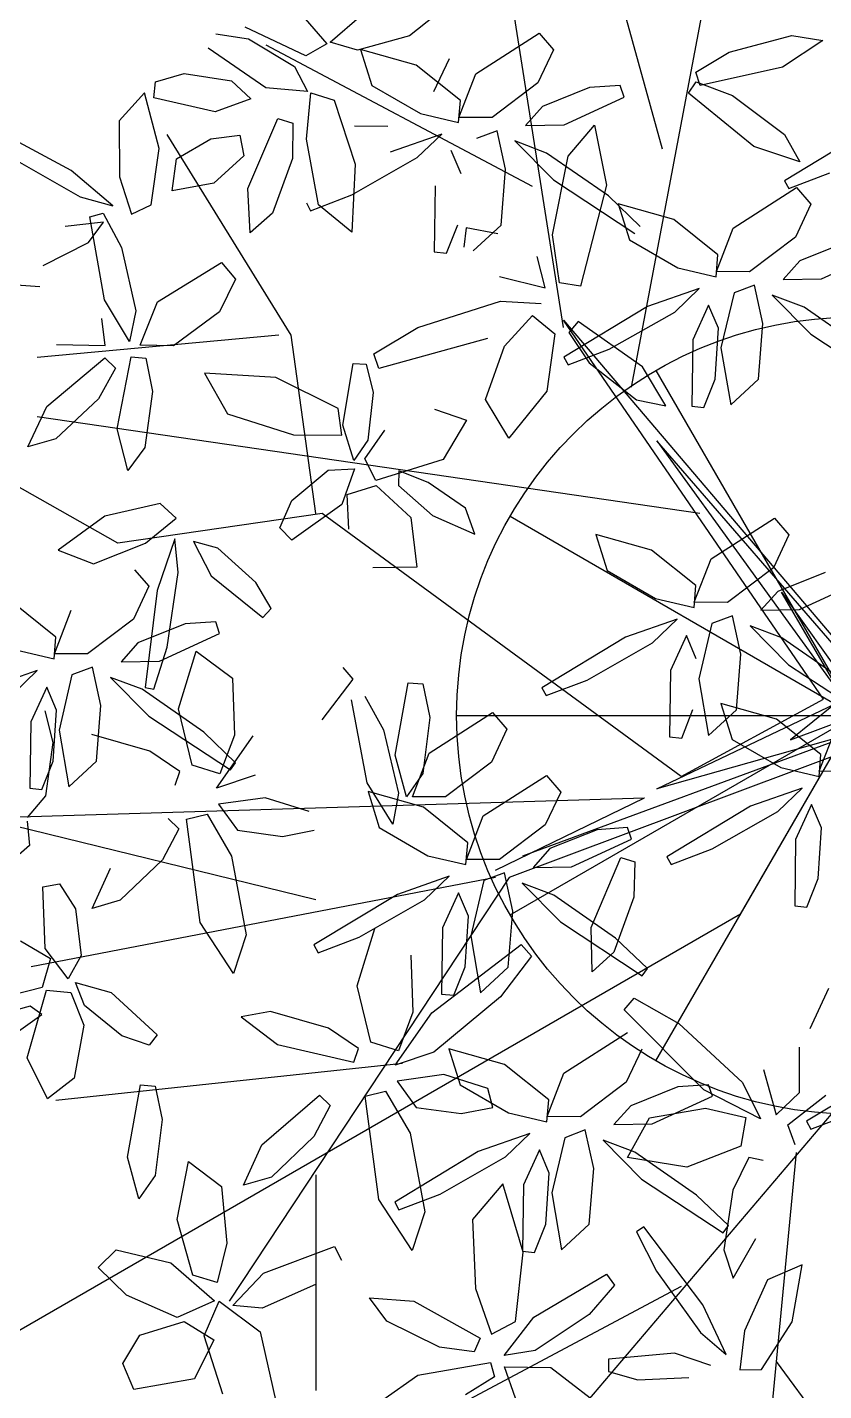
# Model space of a CAD drawing. Extents: x 8365 to 8547, y -347 to -272.
# Drawn here: x 8519.262 to 8519.862, y -323.712 to -322.686 of the extents above; entities that cross this region are included whole.
import ezdxf

# ---------------------------------------------------------------- set-up
doc = ezdxf.new("R2010")
doc.units = 0
doc.layers.get('0').update_dxf_attribs({"linetype": 'CONTINUOUS'})
doc.layers.add('1', color=7, linetype='CONTINUOUS')

msp = doc.modelspace()

# ---------------------------------------------------------------- linework, layer by layer
at = {"color": 44}
for p, q in [((8519.717, -322.9571), (8519.7963, -322.5377)), ((8519.7403, -322.7782), (8519.6797, -322.56)), ((8519.6658, -322.9124), (8519.6145, -322.588)), ((8519.6425, -322.8061), (8519.442, -322.6999)), ((8519.4607, -322.918), (8519.3675, -322.767)), ((8519.8615, -323.192), (8519.6658, -322.9068)), ((8519.6658, -322.9068), (8519.886, -323.1658)), ((8519.4514, -322.918), (8519.2696, -322.9348)), ((8519.4793, -323.0522), (8519.4607, -322.918)), ((8519.7683, -323.0522), (8519.2696, -322.9795)), ((8519.8871, -323.1721), (8519.7359, -322.9975)), ((8519.7359, -322.9975), (8519.8769, -323.1923)), ((8519.3302, -323.0746), (8519.251, -323.0298)), ((8519.484, -323.0522), (8519.3302, -323.0746)), ((8519.7544, -323.2502), (8519.484, -323.0522)), ((8519.8769, -323.1923), (8519.8299, -323.1116)), ((8519.8299, -323.1116), (8519.8803, -323.1823)), ((8519.7544, -323.2502), (8519.8615, -323.192)), ((8519.7359, -323.2595), (8519.8703, -323.1956)), ((8519.8703, -323.1956), (8519.8366, -323.2226)), ((8519.8366, -323.2226), (8519.8905, -323.2024)), ((8519.8962, -323.2247), (8519.6249, -323.3263)), ((8519.6351, -323.31), (8519.8905, -323.2158)), ((8519.8905, -323.2158), (8519.7359, -323.2595)), ((8519.2277, -323.2815), (8519.7268, -323.2662)), ((8519.6145, -323.3207), (8519.7268, -323.2662)), ((8519.4793, -323.343), (8519.2277, -323.2815)), ((8519.6145, -323.3263), (8519.2649, -323.3934)), ((8519.6249, -323.3263), (8519.4141, -323.645)), ((8519.982, -323.3692), (8519.6285, -323.7849)), ((8519.5446, -323.4661), (8519.2836, -323.494)), ((8519.8409, -323.5333), (8519.8102, -323.852)), ((8519.4793, -323.5501), (8519.4793, -323.7122)), ((8519.7543, -323.6339), (8519.5446, -323.7457)), ((8519.8258, -323.6904), (8519.9407, -323.8464))]:
    msp.add_line(p, q, dxfattribs=at)
at = {"color": 60}
for p, q in [((8519.4647, -322.6725), (8519.4877, -322.6989)), ((8519.4902, -322.6977), (8519.5138, -322.6769)), ((8519.5692, -322.6775), (8519.5497, -322.6928)), ((8519.404, -322.6913), (8519.4286, -322.695)), ((8519.4717, -322.7078), (8519.426, -322.6863)), ((8519.5997, -322.7214), (8519.6474, -322.6909)), ((8519.6474, -322.6909), (8519.6582, -322.7034)), ((8519.4417, -322.732), (8519.3983, -322.7021)), ((8519.4286, -322.695), (8519.4633, -322.7158)), ((8519.4877, -322.6989), (8519.4717, -322.7078)), ((8519.5107, -322.7037), (8519.4902, -322.6977)), ((8519.5497, -322.6928), (8519.5107, -322.7037)), ((8519.7905, -322.7052), (8519.8377, -322.6926)), ((8519.5549, -322.7149), (8519.513, -322.7031)), ((8519.513, -322.7031), (8519.5215, -322.7302)), ((8519.5796, -322.7102), (8519.5679, -322.7349)), ((8519.6582, -322.7034), (8519.6465, -322.7282)), ((8519.7654, -322.7202), (8519.7905, -322.7052)), ((8519.3585, -322.7274), (8519.3801, -322.7212)), ((8519.3801, -322.7212), (8519.4158, -322.7266)), ((8519.4633, -322.7158), (8519.473, -322.7348)), ((8519.5881, -322.7416), (8519.5549, -322.7149)), ((8519.587, -322.7542), (8519.5997, -322.7214)), ((8519.7685, -322.7301), (8519.7654, -322.7202)), ((8519.8306, -322.7165), (8519.7685, -322.7301)), ((8519.3573, -322.7396), (8519.3585, -322.7274)), ((8519.4158, -322.7266), (8519.4303, -322.7403)), ((8519.473, -322.7348), (8519.4417, -322.732)), ((8519.5215, -322.7302), (8519.558, -322.7513)), ((8519.6465, -322.7282), (8519.612, -322.7544)), ((8519.6854, -322.7318), (8519.6499, -322.746)), ((8519.7084, -322.7302), (8519.6854, -322.7318)), ((8519.7115, -322.7389), (8519.7084, -322.7302)), ((8519.7598, -322.7359), (8519.7657, -322.7274)), ((8519.7657, -322.7274), (8519.7929, -322.7378)), ((8519.3502, -322.7357), (8519.3312, -322.7568)), ((8519.3614, -322.7777), (8519.3502, -322.7357)), ((8519.4034, -322.75), (8519.3573, -322.7396)), ((8519.4303, -322.7403), (8519.4034, -322.75)), ((8519.4723, -322.7706), (8519.4756, -322.7358)), ((8519.4756, -322.7358), (8519.4931, -322.7412)), ((8519.4931, -322.7412), (8519.509, -322.7893)), ((8519.5868, -322.758), (8519.5881, -322.7416)), ((8519.6662, -322.7597), (8519.7115, -322.7389)), ((8519.8089, -322.7762), (8519.7598, -322.7359)), ((8519.7929, -322.7378), (8519.8321, -322.767)), ((8519.558, -322.7513), (8519.5868, -322.758)), ((8519.6499, -322.746), (8519.6372, -322.7602)), ((8519.295, -322.7941), (8519.2302, -322.7594)), ((8519.3312, -322.7568), (8519.3316, -322.7989)), ((8519.4282, -322.8076), (8519.4508, -322.755)), ((8519.4508, -322.755), (8519.4619, -322.7585)), ((8519.4619, -322.7585), (8519.4617, -322.7851)), ((8519.5334, -322.7611), (8519.5084, -322.7609)), ((8519.612, -322.7544), (8519.587, -322.7542)), ((8519.6372, -322.7602), (8519.6662, -322.7597)), ((8519.6693, -322.7835), (8519.689, -322.76)), ((8519.689, -322.76), (8519.6981, -322.8051)), ((8519.3744, -322.7853), (8519.4003, -322.7703)), ((8519.4003, -322.7703), (8519.422, -322.7677)), ((8519.422, -322.7677), (8519.4251, -322.7831)), ((8519.4812, -322.8199), (8519.4723, -322.7706)), ((8519.5741, -322.7669), (8519.5352, -322.7804)), ((8519.5557, -322.7845), (8519.5741, -322.7669)), ((8519.6157, -322.7642), (8519.6003, -322.7701)), ((8519.622, -322.7932), (8519.6157, -322.7642)), ((8519.653, -322.781), (8519.6291, -322.7719)), ((8519.6291, -322.7719), (8519.6581, -322.8012)), ((8519.8321, -322.767), (8519.8436, -322.7876)), ((8519.3554, -322.8199), (8519.3614, -322.7777)), ((8519.4251, -322.7831), (8519.4024, -322.8037)), ((8519.5886, -322.7968), (8519.5812, -322.7792)), ((8519.6995, -322.8133), (8519.653, -322.781)), ((8519.6575, -322.8426), (8519.6693, -322.7835)), ((8519.8436, -322.7876), (8519.8089, -322.7762)), ((8519.2526, -322.7858), (8519.3019, -322.8139)), ((8519.3265, -322.8207), (8519.295, -322.7941)), ((8519.3712, -322.8094), (8519.3744, -322.7853)), ((8519.4617, -322.7851), (8519.4466, -322.8264)), ((8519.509, -322.7893), (8519.5063, -322.8406)), ((8519.5064, -322.8126), (8519.5557, -322.7845)), ((8519.6187, -322.8352), (8519.622, -322.7932)), ((8519.3316, -322.7989), (8519.3406, -322.8271)), ((8519.4024, -322.8037), (8519.3712, -322.8094)), ((8519.6581, -322.8012), (8519.7195, -322.8417)), ((8519.8321, -322.8019), (8519.8353, -322.8078)), ((8519.3019, -322.8139), (8519.3265, -322.8207)), ((8519.4298, -322.8411), (8519.4282, -322.8076)), ((8519.4754, -322.8244), (8519.5064, -322.8126)), ((8519.5692, -322.8056), (8519.5685, -322.8554)), ((8519.6981, -322.8051), (8519.6785, -322.8811)), ((8519.7234, -322.8362), (8519.6995, -322.8133)), ((8519.7934, -322.8375), (8519.8412, -322.807)), ((8519.3406, -322.8271), (8519.3554, -322.8199)), ((8519.4722, -322.8185), (8519.4754, -322.8244)), ((8519.5063, -322.8406), (8519.4812, -322.8199)), ((8519.7487, -322.831), (8519.7068, -322.8192)), ((8519.7068, -322.8192), (8519.7153, -322.8464)), ((8519.3195, -322.8331), (8519.2907, -322.8362)), ((8519.3082, -322.8484), (8519.3195, -322.8331)), ((8519.3092, -322.829), (8519.3192, -322.8264)), ((8519.3202, -322.8916), (8519.3092, -322.829)), ((8519.3192, -322.8264), (8519.3331, -322.852)), ((8519.4466, -322.8264), (8519.4298, -322.8411)), ((8519.5776, -322.8564), (8519.5861, -322.835)), ((8519.5978, -322.8545), (8519.6187, -322.8352)), ((8519.7819, -322.8577), (8519.7487, -322.831)), ((8519.5924, -322.8373), (8519.5907, -322.8519)), ((8519.6162, -322.8419), (8519.5924, -322.8373)), ((8519.6628, -322.8787), (8519.6575, -322.8426)), ((8519.7808, -322.8703), (8519.7934, -322.8375)), ((8519.8403, -322.8443), (8519.8058, -322.8705)), ((8519.274, -322.8657), (8519.3082, -322.8484)), ((8519.3331, -322.852), (8519.3438, -322.8997)), ((8519.5685, -322.8554), (8519.5776, -322.8564)), ((8519.7153, -322.8464), (8519.7517, -322.8675)), ((8519.3601, -322.8931), (8519.4083, -322.8633)), ((8519.4083, -322.8633), (8519.4189, -322.8759)), ((8519.652, -322.8825), (8519.6459, -322.8589)), ((8519.7806, -322.8742), (8519.7819, -322.8577)), ((8519.8437, -322.8621), (8519.831, -322.8763)), ((8519.4189, -322.8759), (8519.4069, -322.9005)), ((8519.6175, -322.8739), (8519.652, -322.8825)), ((8519.7517, -322.8675), (8519.7806, -322.8742)), ((8519.8058, -322.8705), (8519.7808, -322.8703)), ((8519.2714, -322.8817), (8519.2179, -322.8779)), ((8519.6785, -322.8811), (8519.6628, -322.8787)), ((8519.7679, -322.883), (8519.729, -322.8965)), ((8519.7495, -322.9007), (8519.7679, -322.883)), ((8519.7941, -322.8862), (8519.7843, -322.9277)), ((8519.8095, -322.8804), (8519.7941, -322.8862)), ((8519.8158, -322.9093), (8519.8095, -322.8804)), ((8519.3391, -322.9229), (8519.3202, -322.8916)), ((8519.3471, -322.9257), (8519.3601, -322.8931)), ((8519.5561, -322.9123), (8519.6183, -322.8926)), ((8519.6183, -322.8926), (8519.6488, -322.8942)), ((8519.729, -322.8965), (8519.666, -322.9346)), ((8519.775, -322.8954), (8519.763, -322.9217)), ((8519.7824, -322.9129), (8519.775, -322.8954)), ((8519.8468, -322.8971), (8519.8229, -322.888)), ((8519.8229, -322.888), (8519.8519, -322.9173)), ((8519.8933, -322.9294), (8519.8468, -322.8971)), ((8519.3206, -322.9259), (8519.3181, -322.9056)), ((8519.3438, -322.8997), (8519.3391, -322.9229)), ((8519.4069, -322.9005), (8519.3721, -322.9262)), ((8519.6214, -322.9263), (8519.6424, -322.9034)), ((8519.6424, -322.9034), (8519.6592, -322.9171)), ((8519.7002, -322.9287), (8519.7495, -322.9007)), ((8519.523, -322.9321), (8519.5561, -322.9123)), ((8519.6592, -322.9171), (8519.6531, -322.9603)), ((8519.6769, -322.9079), (8519.6698, -322.9162)), ((8519.6698, -322.9162), (8519.685, -322.9389)), ((8519.7252, -322.9418), (8519.6769, -322.9079)), ((8519.7799, -322.9511), (8519.7824, -322.9129)), ((8519.8125, -322.9513), (8519.8158, -322.9093)), ((8519.2841, -322.925), (8519.3206, -322.9259)), ((8519.3721, -322.9262), (8519.3471, -322.9257)), ((8519.6085, -322.9206), (8519.5268, -322.9431)), ((8519.6069, -322.9665), (8519.6214, -322.9263)), ((8519.2767, -322.9718), (8519.3205, -322.9351)), ((8519.3205, -322.9351), (8519.3284, -322.9428)), ((8519.3297, -322.9886), (8519.3404, -322.9343)), ((8519.3404, -322.9343), (8519.3513, -322.9354)), ((8519.3513, -322.9354), (8519.3564, -322.9606)), ((8519.5268, -322.9431), (8519.523, -322.9321)), ((8519.666, -322.9346), (8519.6692, -322.9405)), ((8519.6692, -322.9405), (8519.7002, -322.9287)), ((8519.3284, -322.9428), (8519.3158, -322.9661)), ((8519.4491, -322.9499), (8519.3956, -322.9468)), ((8519.3956, -322.9468), (8519.4129, -322.9774)), ((8519.4996, -322.9858), (8519.5073, -322.9393)), ((8519.5073, -322.9393), (8519.5171, -322.9399)), ((8519.5171, -322.9399), (8519.5224, -322.9612)), ((8519.685, -322.9389), (8519.7207, -322.9668)), ((8519.7428, -322.9712), (8519.7252, -322.9418)), ((8519.4961, -322.9732), (8519.4491, -322.9499)), ((8519.3158, -322.9661), (8519.2836, -322.9961)), ((8519.3564, -322.9606), (8519.3505, -323.0027)), ((8519.5224, -322.9612), (8519.5185, -322.9972)), ((8519.6247, -322.9955), (8519.6069, -322.9665)), ((8519.6531, -322.9603), (8519.6247, -322.9955)), ((8519.7207, -322.9668), (8519.7428, -322.9712)), ((8519.2624, -323.002), (8519.2767, -322.9718)), ((8519.4129, -322.9774), (8519.4624, -322.993)), ((8519.4989, -322.9934), (8519.4961, -322.9732)), ((8519.5687, -322.9738), (8519.5927, -322.9821)), ((8519.3378, -323.02), (8519.3297, -322.9886)), ((8519.5078, -323.0123), (8519.4996, -322.9858)), ((8519.5927, -322.9821), (8519.5752, -323.0117)), ((8519.2836, -322.9961), (8519.2624, -323.002)), ((8519.4624, -322.993), (8519.4989, -322.9934)), ((8519.5185, -322.9972), (8519.5078, -323.0123)), ((8519.5161, -323.0111), (8519.5313, -322.9895)), ((8519.3505, -323.0027), (8519.3378, -323.02)), ((8519.4613, -323.0426), (8519.4885, -323.0198)), ((8519.4885, -323.0198), (8519.5085, -323.0186)), ((8519.5085, -323.0186), (8519.4989, -323.0454)), ((8519.5245, -323.0274), (8519.5161, -323.0111)), ((8519.5752, -323.0117), (8519.5245, -323.0274)), ((8519.5419, -323.0203), (8519.5414, -323.0311)), ((8519.5638, -323.029), (8519.5419, -323.0203)), ((8519.592, -323.0484), (8519.5638, -323.029)), ((8519.503, -323.0379), (8519.5247, -323.0313)), ((8519.5042, -323.0642), (8519.503, -323.0379)), ((8519.5247, -323.0313), (8519.5508, -323.0553)), ((8519.5414, -323.0311), (8519.5672, -323.0539)), ((8519.362, -323.0447), (8519.3204, -323.0544)), ((8519.3741, -323.0559), (8519.362, -323.0447)), ((8519.4523, -323.063), (8519.4613, -323.0426)), ((8519.4989, -323.0454), (8519.4612, -323.0723)), ((8519.5991, -323.0679), (8519.592, -323.0484)), ((8519.3204, -323.0544), (8519.2853, -323.08)), ((8519.351, -323.0745), (8519.3741, -323.0559)), ((8519.5508, -323.0553), (8519.5554, -323.0927)), ((8519.5672, -323.0539), (8519.5991, -323.0679)), ((8519.3732, -323.0714), (8519.3598, -323.1103)), ((8519.3757, -323.0968), (8519.3732, -323.0714)), ((8519.4612, -323.0723), (8519.4523, -323.063)), ((8519.7321, -323.0799), (8519.6902, -323.068)), ((8519.6902, -323.068), (8519.6986, -323.0952)), ((8519.2853, -323.08), (8519.3119, -323.0901)), ((8519.3119, -323.0901), (8519.351, -323.0745)), ((8519.4056, -323.0785), (8519.3873, -323.0734)), ((8519.3873, -323.0734), (8519.4006, -323.0992)), ((8519.4341, -323.1041), (8519.4056, -323.0785)), ((8519.3428, -323.0946), (8519.3536, -323.107)), ((8519.3673, -323.1528), (8519.3757, -323.0968)), ((8519.4006, -323.0992), (8519.4393, -323.1305)), ((8519.5554, -323.0927), (8519.5222, -323.0933)), ((8519.6986, -323.0952), (8519.7351, -323.1163)), ((8519.3536, -323.107), (8519.342, -323.1318)), ((8519.3598, -323.1103), (8519.3508, -323.1833)), ((8519.4457, -323.1239), (8519.4341, -323.1041)), ((8519.2836, -323.1453), (8519.2503, -323.1186)), ((8519.2825, -323.1578), (8519.2951, -323.1251)), ((8519.342, -323.1318), (8519.3075, -323.158)), ((8519.4393, -323.1305), (8519.4457, -323.1239)), ((8519.3809, -323.1354), (8519.3453, -323.1496)), ((8519.3616, -323.1633), (8519.4069, -323.1425)), ((8519.4039, -323.1339), (8519.3809, -323.1354)), ((8519.4069, -323.1425), (8519.4039, -323.1339)), ((8519.2823, -323.1617), (8519.2836, -323.1453)), ((8519.3453, -323.1496), (8519.3327, -323.1638)), ((8519.3574, -323.1845), (8519.3673, -323.1528)), ((8519.7124, -323.1453), (8519.6494, -323.1834)), ((8519.6836, -323.1776), (8519.7328, -323.1495)), ((8519.2534, -323.155), (8519.2823, -323.1617)), ((8519.3075, -323.158), (8519.2825, -323.1578)), ((8519.3327, -323.1638), (8519.3616, -323.1633)), ((8519.3759, -323.1992), (8519.3891, -323.156)), ((8519.3891, -323.156), (8519.4165, -323.1762)), ((8519.2696, -323.1705), (8519.2307, -323.184)), ((8519.2511, -323.1882), (8519.2696, -323.1705)), ((8519.2957, -323.1738), (8519.286, -323.2153)), ((8519.3112, -323.1679), (8519.2957, -323.1738)), ((8519.3175, -323.1968), (8519.3112, -323.1679)), ((8519.4995, -323.1681), (8519.5071, -323.1769)), ((8519.2767, -323.1829), (8519.2647, -323.2092)), ((8519.284, -323.2004), (8519.2767, -323.1829)), ((8519.3485, -323.1846), (8519.3246, -323.1756)), ((8519.3246, -323.1756), (8519.3535, -323.2049)), ((8519.3508, -323.1833), (8519.3574, -323.1845)), ((8519.4165, -323.1762), (8519.418, -323.219)), ((8519.5071, -323.1769), (8519.4838, -323.2076)), ((8519.539, -323.2342), (8519.5489, -323.1797)), ((8519.5489, -323.1797), (8519.5598, -323.1806)), ((8519.5598, -323.1806), (8519.5652, -323.2058)), ((8519.6494, -323.1834), (8519.6526, -323.1893)), ((8519.6526, -323.1893), (8519.6836, -323.1776)), ((8519.395, -323.2169), (8519.3485, -323.1846)), ((8519.518, -323.255), (8519.5061, -323.1925)), ((8519.5161, -323.1898), (8519.5303, -323.2152)), ((8519.2753, -323.2007), (8519.2814, -323.2247)), ((8519.2815, -323.2386), (8519.284, -323.2004)), ((8519.3142, -323.2388), (8519.3175, -323.1968)), ((8519.3535, -323.2049), (8519.415, -323.2453)), ((8519.3863, -323.2417), (8519.3759, -323.1992)), ((8519.5647, -323.2326), (8519.6124, -323.2021)), ((8519.6124, -323.2021), (8519.6232, -323.2146)), ((8519.2647, -323.2092), (8519.2639, -323.2591)), ((8519.5652, -323.2058), (8519.5599, -323.248)), ((8519.6232, -323.2146), (8519.6115, -323.2394)), ((8519.2814, -323.2247), (8519.2757, -323.2647)), ((8519.286, -323.2153), (8519.2933, -323.2581)), ((8519.3543, -323.2311), (8519.3107, -323.2185)), ((8519.4189, -323.2399), (8519.395, -323.2169)), ((8519.4045, -323.259), (8519.4321, -323.2195)), ((8519.418, -323.219), (8519.4071, -323.2481)), ((8519.5303, -323.2152), (8519.5416, -323.2627)), ((8519.3769, -323.2464), (8519.3543, -323.2311)), ((8519.5475, -323.2655), (8519.539, -323.2342)), ((8519.552, -323.2654), (8519.5647, -323.2326)), ((8519.2731, -323.26), (8519.2815, -323.2386)), ((8519.2933, -323.2581), (8519.3142, -323.2388)), ((8519.4071, -323.2481), (8519.3863, -323.2417)), ((8519.415, -323.2453), (8519.4189, -323.2399)), ((8519.6115, -323.2394), (8519.577, -323.2656)), ((8519.3734, -323.2568), (8519.3769, -323.2464)), ((8519.4335, -323.2491), (8519.4045, -323.259)), ((8519.5373, -323.286), (8519.518, -323.255)), ((8519.5599, -323.248), (8519.5475, -323.2655)), ((8519.6052, -323.2799), (8519.6529, -323.2494)), ((8519.2757, -323.2647), (8519.262, -323.2811)), ((8519.2639, -323.2591), (8519.2731, -323.26)), ((8519.4412, -323.2662), (8519.406, -323.2711)), ((8519.4742, -323.2766), (8519.4412, -323.2662)), ((8519.5604, -323.2734), (8519.5186, -323.2615)), ((8519.5186, -323.2615), (8519.527, -323.2887)), ((8519.5416, -323.2627), (8519.5373, -323.286)), ((8519.577, -323.2656), (8519.552, -323.2654)), ((8519.406, -323.2711), (8519.4204, -323.2907)), ((8519.5937, -323.3001), (8519.5604, -323.2734)), ((8519.262, -323.2839), (8519.2638, -323.3021)), ((8519.3681, -323.2819), (8519.3761, -323.2895)), ((8519.3819, -323.2823), (8519.3974, -323.2786)), ((8519.3921, -323.3601), (8519.3819, -323.2823)), ((8519.3974, -323.2786), (8519.4157, -323.3102)), ((8519.5926, -323.3126), (8519.6052, -323.2799)), ((8519.652, -323.2866), (8519.6176, -323.3128)), ((8519.3761, -323.2895), (8519.3638, -323.313)), ((8519.4204, -323.2907), (8519.4543, -323.2953)), ((8519.4543, -323.2953), (8519.4781, -323.2907)), ((8519.527, -323.2887), (8519.5635, -323.3098)), ((8519.2638, -323.3021), (8519.2257, -323.3353)), ((8519.5923, -323.3165), (8519.5937, -323.3001)), ((8519.6554, -323.3045), (8519.6428, -323.3186)), ((8519.3638, -323.313), (8519.3321, -323.3434)), ((8519.4157, -323.3102), (8519.4269, -323.3694)), ((8519.5635, -323.3098), (8519.5923, -323.3165)), ((8519.6176, -323.3128), (8519.5926, -323.3126)), ((8519.3109, -323.3496), (8519.3248, -323.3192)), ((8519.5796, -323.3253), (8519.5407, -323.3389)), ((8519.5612, -323.343), (8519.5796, -323.3253)), ((8519.6212, -323.3227), (8519.6058, -323.3286)), ((8519.6276, -323.3516), (8519.6212, -323.3227)), ((8519.2737, -323.3333), (8519.2863, -323.331)), ((8519.2756, -323.3797), (8519.2737, -323.3333)), ((8519.2863, -323.331), (8519.2984, -323.3497)), ((8519.5867, -323.3377), (8519.5747, -323.364)), ((8519.5941, -323.3552), (8519.5867, -323.3377)), ((8519.6058, -323.3286), (8519.596, -323.3701)), ((8519.6585, -323.3394), (8519.6346, -323.3304)), ((8519.3321, -323.3434), (8519.3109, -323.3496)), ((8519.5407, -323.3389), (8519.4778, -323.3769)), ((8519.512, -323.3711), (8519.5612, -323.343)), ((8519.2984, -323.3497), (8519.3027, -323.3849)), ((8519.5916, -323.3934), (8519.5941, -323.3552)), ((8519.6242, -323.3936), (8519.6276, -323.3516)), ((8519.4174, -323.3985), (8519.3921, -323.3601)), ((8519.5104, -323.4077), (8519.5236, -323.3645)), ((8519.5747, -323.364), (8519.574, -323.4139)), ((8519.2569, -323.3739), (8519.2796, -323.3872)), ((8519.4269, -323.3694), (8519.4174, -323.3985)), ((8519.4778, -323.3769), (8519.481, -323.3828)), ((8519.481, -323.3828), (8519.512, -323.3711)), ((8519.5665, -323.428), (8519.6339, -323.3766)), ((8519.596, -323.3701), (8519.6033, -323.4129)), ((8519.6339, -323.3766), (8519.6416, -323.3853)), ((8519.2796, -323.3872), (8519.2733, -323.409)), ((8519.2928, -323.4024), (8519.2756, -323.3797)), ((8519.3027, -323.3849), (8519.2928, -323.4024)), ((8519.5509, -323.3847), (8519.5524, -323.4275)), ((8519.6416, -323.3853), (8519.6183, -323.4161)), ((8519.5831, -323.4148), (8519.5916, -323.3934)), ((8519.6033, -323.4129), (8519.6242, -323.3936)), ((8519.2733, -323.409), (8519.2389, -323.4177)), ((8519.3052, -323.4225), (8519.2984, -323.4052)), ((8519.2984, -323.4052), (8519.3251, -323.4128)), ((8519.5208, -323.4501), (8519.5104, -323.4077)), ((8519.2621, -323.462), (8519.2766, -323.4109)), ((8519.2766, -323.4109), (8519.2949, -323.4128)), ((8519.2949, -323.4128), (8519.3047, -323.4374)), ((8519.3251, -323.4128), (8519.3598, -323.4447)), ((8519.6183, -323.4161), (8519.568, -323.4576)), ((8519.574, -323.4139), (8519.5831, -323.4148)), ((8519.2643, -323.423), (8519.2311, -323.4322)), ((8519.2538, -323.443), (8519.2731, -323.4294)), ((8519.2731, -323.4294), (8519.2643, -323.423)), ((8519.3332, -323.4453), (8519.3052, -323.4225)), ((8519.4452, -323.427), (8519.423, -323.4312)), ((8519.4888, -323.4396), (8519.4452, -323.427)), ((8519.539, -323.4675), (8519.5665, -323.428)), ((8519.5524, -323.4275), (8519.5416, -323.4566)), ((8519.3047, -323.4374), (8519.2974, -323.4772)), ((8519.423, -323.4312), (8519.4504, -323.4519)), ((8519.5113, -323.4549), (8519.4888, -323.4396)), ((8519.3539, -323.4525), (8519.3332, -323.4453)), ((8519.3598, -323.4447), (8519.3539, -323.4525)), ((8519.5416, -323.4566), (8519.5208, -323.4501)), ((8519.4504, -323.4519), (8519.5079, -323.4653)), ((8519.5079, -323.4653), (8519.5113, -323.4549)), ((8519.568, -323.4576), (8519.539, -323.4675)), ((8519.6213, -323.4669), (8519.5795, -323.4551)), ((8519.5795, -323.4551), (8519.5879, -323.4822)), ((8519.2773, -323.4927), (8519.2621, -323.462)), ((8519.2974, -323.4772), (8519.2773, -323.4927)), ((8519.5756, -323.4746), (8519.5404, -323.4796)), ((8519.5404, -323.4796), (8519.5549, -323.4992)), ((8519.6087, -323.4851), (8519.5756, -323.4746)), ((8519.3375, -323.5368), (8519.3474, -323.4823)), ((8519.3474, -323.4823), (8519.3583, -323.4832)), ((8519.3583, -323.4832), (8519.3637, -323.5084)), ((8519.4387, -323.5275), (8519.482, -323.4901)), ((8519.482, -323.4901), (8519.49, -323.4977)), ((8519.5164, -323.4908), (8519.5318, -323.4871)), ((8519.5266, -323.5686), (8519.5164, -323.4908)), ((8519.5318, -323.4871), (8519.5502, -323.5187)), ((8519.5879, -323.4822), (8519.6244, -323.5033)), ((8519.6126, -323.4992), (8519.6087, -323.4851)), ((8519.49, -323.4977), (8519.4777, -323.5212)), ((8519.5549, -323.4992), (8519.5887, -323.5038)), ((8519.5887, -323.5038), (8519.6126, -323.4992)), ((8519.3637, -323.5084), (8519.3584, -323.5506)), ((8519.4777, -323.5212), (8519.446, -323.5517)), ((8519.5502, -323.5187), (8519.5614, -323.5779)), ((8519.6405, -323.5189), (8519.6016, -323.5324)), ((8519.6221, -323.5365), (8519.6405, -323.5189)), ((8519.4249, -323.5578), (8519.4387, -323.5275)), ((8519.6016, -323.5324), (8519.5387, -323.5705)), ((8519.6476, -323.5312), (8519.6356, -323.5576))]:
    msp.add_line(p, q, dxfattribs=at)
at = {"color": 62}
for p, q in [((8519.861, -322.6963), (8519.8306, -322.7165)), ((8519.8377, -322.6926), (8519.861, -322.6963)), ((8519.8951, -322.7638), (8519.8321, -322.8019)), ((8519.8353, -322.8078), (8519.8663, -322.796)), ((8519.8412, -322.807), (8519.852, -322.8195)), ((8519.852, -322.8195), (8519.8403, -322.8443)), ((8519.8792, -322.8479), (8519.8437, -322.8621)), ((8519.86, -322.8758), (8519.9053, -322.855)), ((8519.831, -322.8763), (8519.86, -322.8758)), ((8519.8519, -322.9173), (8519.9133, -322.9578)), ((8519.763, -322.9217), (8519.7623, -322.9715)), ((8519.7843, -322.9277), (8519.7916, -322.9706)), ((8519.7714, -322.9725), (8519.7799, -322.9511)), ((8519.7916, -322.9706), (8519.8125, -322.9513)), ((8519.7623, -322.9715), (8519.7714, -322.9725)), ((8519.7768, -323.0864), (8519.8245, -323.0559)), ((8519.8245, -323.0559), (8519.8353, -323.0683)), ((8519.8353, -323.0683), (8519.8237, -323.0931)), ((8519.7653, -323.1065), (8519.7321, -323.0799)), ((8519.7642, -323.1191), (8519.7768, -323.0864)), ((8519.8237, -323.0931), (8519.7892, -323.1193)), ((8519.8626, -323.0967), (8519.827, -323.1109)), ((8519.764, -323.123), (8519.7653, -323.1065)), ((8519.827, -323.1109), (8519.8144, -323.1251)), ((8519.8433, -323.1246), (8519.8886, -323.1038)), ((8519.7351, -323.1163), (8519.764, -323.123)), ((8519.7892, -323.1193), (8519.7642, -323.1191)), ((8519.7513, -323.1318), (8519.7124, -323.1453)), ((8519.7328, -323.1495), (8519.7513, -323.1318)), ((8519.7929, -323.1292), (8519.7775, -323.1351)), ((8519.7992, -323.1581), (8519.7929, -323.1292)), ((8519.8144, -323.1251), (8519.8433, -323.1246)), ((8519.7775, -323.1351), (8519.7677, -323.1766)), ((8519.8302, -323.1459), (8519.8063, -323.1369)), ((8519.8063, -323.1369), (8519.8352, -323.1662)), ((8519.7584, -323.1442), (8519.7464, -323.1705)), ((8519.7657, -323.1617), (8519.7584, -323.1442)), ((8519.8767, -323.1782), (8519.8302, -323.1459)), ((8519.7959, -323.2001), (8519.7992, -323.1581)), ((8519.7464, -323.1705), (8519.7456, -323.2204)), ((8519.8352, -323.1662), (8519.8967, -323.2066)), ((8519.7677, -323.1766), (8519.775, -323.2194)), ((8519.7548, -323.2213), (8519.7632, -323.1999)), ((8519.775, -323.2194), (8519.7959, -323.2001)), ((8519.8262, -323.207), (8519.7843, -323.1952)), ((8519.7843, -323.1952), (8519.7928, -323.2224)), ((8519.8594, -323.2337), (8519.8262, -323.207)), ((8519.8583, -323.2463), (8519.871, -323.2135)), ((8519.7456, -323.2204), (8519.7548, -323.2213)), ((8519.7928, -323.2224), (8519.8293, -323.2434)), ((8519.8581, -323.2502), (8519.8594, -323.2337)), ((8519.8293, -323.2434), (8519.8581, -323.2502)), ((8519.6529, -323.2494), (8519.6637, -323.2619)), ((8519.8833, -323.2465), (8519.8583, -323.2463)), ((8519.6637, -323.2619), (8519.652, -323.2866)), ((8519.8454, -323.259), (8519.8065, -323.2725)), ((8519.827, -323.2766), (8519.8454, -323.259)), ((8519.8065, -323.2725), (8519.7435, -323.3106)), ((8519.7777, -323.3047), (8519.827, -323.2766)), ((8519.8525, -323.2714), (8519.8405, -323.2977)), ((8519.8599, -323.2889), (8519.8525, -323.2714)), ((8519.691, -323.2903), (8519.6554, -323.3045)), ((8519.7139, -323.2887), (8519.691, -323.2903)), ((8519.717, -323.2974), (8519.7139, -323.2887)), ((8519.8574, -323.3271), (8519.8599, -323.2889)), ((8519.6717, -323.3182), (8519.717, -323.2974)), ((8519.7467, -323.3165), (8519.7777, -323.3047)), ((8519.8405, -323.2977), (8519.8398, -323.3475)), ((8519.6865, -323.3638), (8519.709, -323.3112)), ((8519.709, -323.3112), (8519.7195, -323.3145)), ((8519.7195, -323.3145), (8519.7188, -323.341)), ((8519.7435, -323.3106), (8519.7467, -323.3165)), ((8519.6428, -323.3186), (8519.6717, -323.3182)), ((8519.8489, -323.3485), (8519.8574, -323.3271)), ((8519.6346, -323.3304), (8519.6636, -323.3597)), ((8519.705, -323.3718), (8519.6585, -323.3394)), ((8519.7188, -323.341), (8519.7037, -323.3823)), ((8519.8398, -323.3475), (8519.8489, -323.3485)), ((8519.6636, -323.3597), (8519.725, -323.4001)), ((8519.6874, -323.3971), (8519.6865, -323.3638)), ((8519.729, -323.3947), (8519.705, -323.3718)), ((8519.7037, -323.3823), (8519.6874, -323.3971)), ((8519.725, -323.4001), (8519.729, -323.3947)), ((8519.8515, -323.4398), (8519.8654, -323.4095)), ((8519.7114, -323.4259), (8519.719, -323.4171)), ((8519.719, -323.4171), (8519.7526, -323.4361)), ((8519.7713, -323.4859), (8519.7114, -323.4259)), ((8519.7526, -323.4361), (8519.8004, -323.4805)), ((8519.6661, -323.4734), (8519.7138, -323.4429)), ((8519.7246, -323.4554), (8519.7129, -323.4802)), ((8519.6546, -323.4936), (8519.6213, -323.4669)), ((8519.6535, -323.5062), (8519.6661, -323.4734)), ((8519.7129, -323.4802), (8519.6785, -323.5063)), ((8519.7519, -323.4838), (8519.7163, -323.498)), ((8519.7326, -323.5117), (8519.7779, -323.4909)), ((8519.7749, -323.4822), (8519.7519, -323.4838)), ((8519.7779, -323.4909), (8519.7749, -323.4822)), ((8519.6532, -323.51), (8519.6546, -323.4936)), ((8519.7163, -323.498), (8519.7037, -323.5122)), ((8519.7305, -323.5071), (8519.7726, -323.4999)), ((8519.6244, -323.5033), (8519.6532, -323.51)), ((8519.6785, -323.5063), (8519.6535, -323.5062)), ((8519.7037, -323.5122), (8519.7326, -323.5117)), ((8519.714, -323.5369), (8519.7305, -323.5071)), ((8519.6667, -323.5221), (8519.6569, -323.5636)), ((8519.6821, -323.5162), (8519.6667, -323.5221)), ((8519.6885, -323.5452), (8519.6821, -323.5162)), ((8519.655, -323.5487), (8519.6476, -323.5312)), ((8519.7194, -323.5329), (8519.6955, -323.5239)), ((8519.6955, -323.5239), (8519.7245, -323.5532)), ((8519.7659, -323.5653), (8519.7194, -323.5329)), ((8519.7993, -323.5283), (8519.7587, -323.5442)), ((8519.346, -323.5681), (8519.3375, -323.5368)), ((8519.3748, -323.5837), (8519.3834, -323.5399)), ((8519.3834, -323.5399), (8519.4083, -323.5588)), ((8519.5729, -323.5646), (8519.6221, -323.5365)), ((8519.7587, -323.5442), (8519.714, -323.5369)), ((8519.3584, -323.5506), (8519.346, -323.5681)), ((8519.446, -323.5517), (8519.4249, -323.5578)), ((8519.6525, -323.587), (8519.655, -323.5487)), ((8519.6851, -323.5872), (8519.6885, -323.5452)), ((8519.7245, -323.5532), (8519.7859, -323.5937)), ((8519.4083, -323.5588), (8519.4124, -323.6014)), ((8519.62, -323.5568), (8519.5972, -323.5835)), ((8519.6354, -323.6081), (8519.62, -323.5568)), ((8519.6356, -323.5576), (8519.6349, -323.6074)), ((8519.6569, -323.5636), (8519.6642, -323.6065)), ((8519.7931, -323.5614), (8519.7864, -323.6063)), ((8519.5519, -323.607), (8519.5266, -323.5686)), ((8519.5387, -323.5705), (8519.5419, -323.5763)), ((8519.5419, -323.5763), (8519.5729, -323.5646)), ((8519.7899, -323.5882), (8519.7659, -323.5653)), ((8519.3866, -323.6255), (8519.3748, -323.5837)), ((8519.5614, -323.5779), (8519.5519, -323.607)), ((8519.5972, -323.5835), (8519.5994, -323.6354)), ((8519.644, -323.6084), (8519.6525, -323.587)), ((8519.6642, -323.6065), (8519.6851, -323.5872)), ((8519.7263, -323.5892), (8519.7207, -323.593)), ((8519.7207, -323.593), (8519.7357, -323.6226)), ((8519.7707, -323.6478), (8519.7263, -323.5892)), ((8519.7859, -323.5937), (8519.7899, -323.5882)), ((8519.4124, -323.6014), (8519.4049, -323.631)), ((8519.4398, -323.6239), (8519.4934, -323.6038)), ((8519.4934, -323.6038), (8519.4985, -323.6142)), ((8519.3154, -323.6198), (8519.329, -323.6065)), ((8519.329, -323.6065), (8519.3701, -323.6162)), ((8519.6296, -323.6603), (8519.6354, -323.6081)), ((8519.6349, -323.6074), (8519.644, -323.6084)), ((8519.7864, -323.6063), (8519.7935, -323.6277)), ((8519.3368, -323.6405), (8519.3154, -323.6198)), ((8519.3701, -323.6162), (8519.4029, -323.6447)), ((8519.4049, -323.631), (8519.3866, -323.6255)), ((8519.4167, -323.6482), (8519.4398, -323.6239)), ((8519.6435, -323.6572), (8519.6981, -323.6247)), ((8519.6981, -323.6247), (8519.7041, -323.6331)), ((8519.7357, -323.6226), (8519.7688, -323.6686)), ((8519.4791, -323.6325), (8519.4389, -323.6502)), ((8519.5994, -323.6354), (8519.6116, -323.6698)), ((8519.7041, -323.6331), (8519.6851, -323.6552)), ((8519.3748, -323.6573), (8519.3368, -323.6405)), ((8519.4029, -323.6447), (8519.3748, -323.6573)), ((8519.3953, -323.6711), (8519.4065, -323.645)), ((8519.4065, -323.645), (8519.4375, -323.6681)), ((8519.5328, -323.6602), (8519.5198, -323.6425)), ((8519.5198, -323.6425), (8519.553, -323.6451)), ((8519.553, -323.6451), (8519.603, -323.673)), ((8519.4389, -323.6502), (8519.4167, -323.6482)), ((8519.6851, -323.6552), (8519.6443, -323.6821)), ((8519.7883, -323.6851), (8519.7707, -323.6478)), ((8519.3468, -323.6707), (8519.3802, -323.6604)), ((8519.3802, -323.6604), (8519.4024, -323.6741)), ((8519.5723, -323.6796), (8519.5328, -323.6602)), ((8519.6116, -323.6698), (8519.6296, -323.6603)), ((8519.621, -323.686), (8519.6435, -323.6572)), ((8519.334, -323.6919), (8519.3468, -323.6707)), ((8519.4024, -323.6741), (8519.388, -323.7036)), ((8519.4093, -323.715), (8519.3953, -323.6711)), ((8519.4375, -323.6681), (8519.4506, -323.7271)), ((8519.603, -323.673), (8519.5986, -323.6831)), ((8519.7688, -323.6686), (8519.7883, -323.6851)), ((8519.5986, -323.6831), (8519.5723, -323.6796)), ((8519.6443, -323.6821), (8519.621, -323.686)), ((8519.7493, -323.6843), (8519.6997, -323.6888)), ((8519.3424, -323.7116), (8519.334, -323.6919)), ((8519.388, -323.7036), (8519.3424, -323.7116)), ((8519.5297, -323.7193), (8519.5562, -323.7007))]:
    msp.add_line(p, q, dxfattribs=at)
at = {"linetype": 'CONTINUOUS'}
for p, q in [((8519.7353, -322.9446), (8520.0353, -323.4642)), ((8519.7353, -323.4642), (8520.0353, -322.9446)), ((8519.6255, -323.0544), (8520.1451, -323.3544)), ((8519.6255, -323.3544), (8520.1451, -323.0544)), ((8519.6255, -323.0544), (8520.1451, -323.3544)), ((8519.5853, -323.2044), (8520.1853, -323.2044)), ((8519.5853, -323.2044), (8520.1853, -323.2044)), ((8519.5853, -323.2044), (8520.1853, -323.2044))]:
    msp.add_line(p, q, dxfattribs=at)
at = {"color": 64}
for p, q in [((8519.8434, -323.488), (8519.8435, -323.4538)), ((8519.8163, -323.4707), (8519.8259, -323.5049)), ((8519.9117, -323.4716), (8519.8487, -323.5096)), ((8519.8004, -323.4805), (8519.8141, -323.5079)), ((8519.8141, -323.5079), (8519.7713, -323.4859)), ((8519.8259, -323.5049), (8519.8434, -323.488)), ((8519.8345, -323.5124), (8519.8633, -323.49)), ((8519.7726, -323.4999), (8519.803, -323.5068)), ((8519.803, -323.5068), (8519.7993, -323.5283)), ((8519.8402, -323.5273), (8519.8345, -323.5124)), ((8519.8487, -323.5096), (8519.8519, -323.5155)), ((8519.8519, -323.5155), (8519.8829, -323.5038)), ((8519.8053, -323.537), (8519.7931, -323.5614)), ((8519.816, -323.5391), (8519.8053, -323.537)), ((8519.7935, -323.6277), (8519.8104, -323.5978)), ((8519.8453, -323.6176), (8519.8192, -323.6289)), ((8519.8379, -323.6605), (8519.8453, -323.6176)), ((8519.8192, -323.6289), (8519.802, -323.6674)), ((8519.8149, -323.6964), (8519.8379, -323.6605)), ((8519.802, -323.6674), (8519.7984, -323.6968)), ((8519.7767, -323.6934), (8519.7493, -323.6843)), ((8519.5562, -323.7007), (8519.6108, -323.6913)), ((8519.6108, -323.6913), (8519.6137, -323.7019)), ((8519.6296, -323.718), (8519.6212, -323.6945)), ((8519.6212, -323.6945), (8519.6563, -323.6951)), ((8519.6563, -323.6951), (8519.7012, -323.7295)), ((8519.6997, -323.6888), (8519.6997, -323.698)), ((8519.7984, -323.6968), (8519.8149, -323.6964)), ((8519.6137, -323.7019), (8519.5919, -323.7156)), ((8519.6997, -323.698), (8519.7218, -323.7042)), ((8519.7218, -323.7042), (8519.7601, -323.7026))]:
    msp.add_line(p, q, dxfattribs=at)
at = {"layer": '1', "color": 1, "linetype": 'CONTINUOUS'}
for q in [(8520.9102, -321.4291), (8507.4193, -330.5012)]:
    msp.add_line((8519.7991, -323.3537), q, dxfattribs=at)
msp.add_circle((8519.8853, -323.2044), 0.3, dxfattribs=at)

doc.saveas('drawing.dxf')
